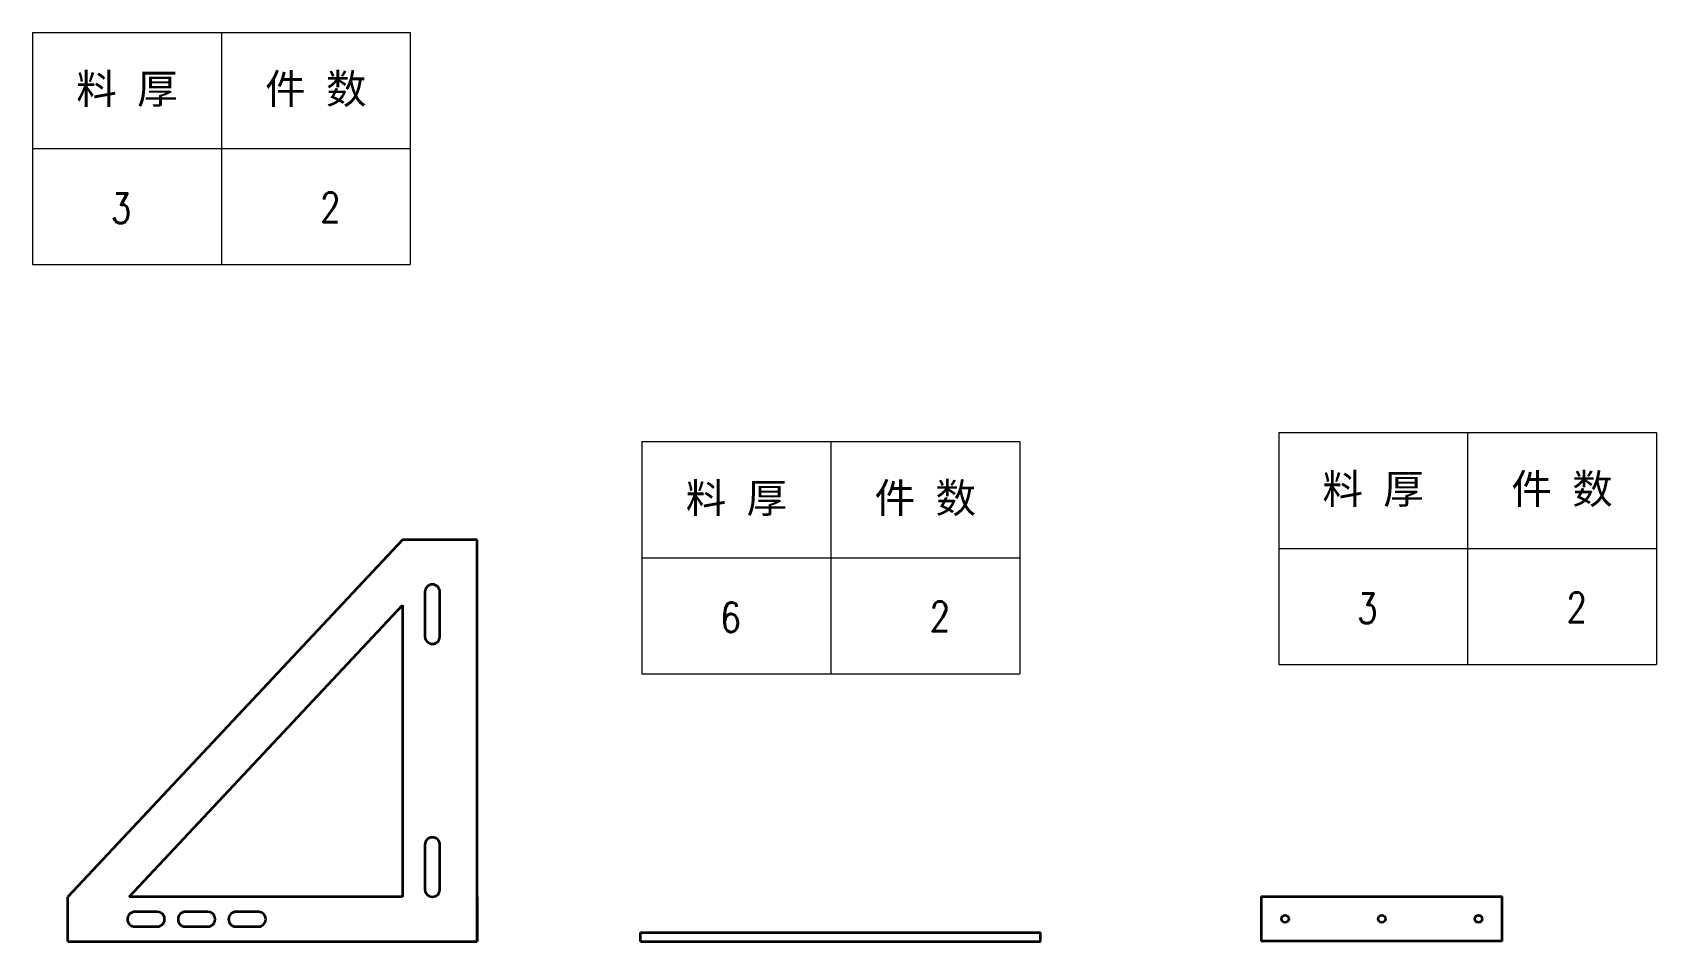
# Model space of a CAD drawing. Header units: millimetres. Extents: x 1333 to 190452, y -42879 to -5704.
# Drawn here: x 177823 to 178915, y -21552 to -20941 of the extents above; entities that cross this region are included whole.
import ezdxf
from ezdxf.enums import TextEntityAlignment as Align

# ---------------------------------------------------------------- set-up
doc = ezdxf.new("R2010")
doc.units = ezdxf.units.MM
doc.header["$LTSCALE"] = 0.5
doc.linetypes.add('DASHED', pattern=[15, 12, -3])
doc.layers.add('标注线', color=3, linetype='Continuous', lineweight=18)
doc.styles.add('DIM', font='romans.shx', dxfattribs={"width": 0.8, "bigfont": 'bigfont.shx'})
doc.styles.get("Standard").update_dxf_attribs({"font": 'simplex.shx'})

# ---------------------------------------------------------------- blocks, each defined once
blk = doc.blocks.new('*T483')
at = {"color": 0, "linetype": 'ByBlock', "lineweight": -2, "transparency": 16777216}
for p, q in [((0, 0), (127, 0)), ((0, 0), (0, -78)), ((63.5, 0), (63.5, -78)), ((127, 0), (127, -78)), ((0, -39), (127, -39)), ((0, -78), (127, -78))]:
    blk.add_line(p, q, dxfattribs=at)
at = {"color": 0, "transparency": 16777216, "char_height": 10, "width": 60.5, "attachment_point": 5}
for s, insert in [('{\\fSimSun|b0|i0|c134|p2;料 厚}', (31.75, -19.5)), ('{\\fSimSun|b0|i0|c134|p2;件 数}', (95.25, -19.5))]:
    blk.add_mtext(s, dxfattribs=dict(at, insert=insert))
blk = doc.blocks.new('拆图参数')
blk.add_blockref('*T483', (-63.5, 78))
at = {"style": 'DIM', "width": 0.8}
blk.add_attdef('6', text='', height=10, dxfattribs=at).set_placement((-37.13, 18.91), align=Align.MIDDLE_LEFT)
blk.add_attdef('1', text='', height=10, dxfattribs=at).set_placement((36.65, 19.27), align=Align.MIDDLE_CENTER)

msp = doc.modelspace()

# ---------------------------------------------------------------- linework, layer by layer
at = {"color": 7, "lineweight": 35}
for p, q in [((178072.07, -21282.127), (177847.07, -21522.127)), ((178122.07, -21282.127), (178072.07, -21282.127)), ((178122.07, -21552.127), (178122.07, -21282.127)), ((178087.07, -21317.127), (178087.07, -21347.127)), ((178097.07, -21347.127), (178097.07, -21317.127)), ((177888.192, -21522.127), (178072.07, -21325.99)), ((178072.07, -21325.99), (178072.07, -21522.127)), ((178087.07, -21487.127), (178087.07, -21517.127)), ((178097.07, -21517.127), (178097.07, -21487.127)), ((177847.07, -21552.127), (177847.07, -21522.127)), ((178072.07, -21522.127), (177888.192, -21522.127)), ((178122.07, -21522.127), (178122.07, -21552.127)), ((178649.276, -21521.882), (178649.276, -21551.882)), ((178649.276, -21521.882), (178811.276, -21521.882)), ((178811.276, -21551.882), (178811.276, -21521.882)), ((178231.851, -21552.127), (178231.851, -21546.127)), ((178231.851, -21546.127), (178500.851, -21546.127)), ((178500.851, -21552.127), (178500.851, -21546.127)), ((178811.276, -21551.882), (178649.276, -21551.882)), ((177847.07, -21552.127), (178122.07, -21552.127)), ((178231.851, -21552.127), (178500.851, -21552.127))]:
    msp.add_line(p, q, dxfattribs=at)
at = {"color": 7, "lineweight": 35, "ltscale": 0.375}
for p, q in [((177907.07, -21532.127), (177892.07, -21532.127)), ((177941.07, -21532.127), (177926.07, -21532.127)), ((177975.07, -21532.127), (177960.07, -21532.127)), ((177892.07, -21542.127), (177907.07, -21542.127)), ((177926.07, -21542.127), (177941.07, -21542.127)), ((177960.07, -21542.127), (177975.07, -21542.127))]:
    msp.add_line(p, q, dxfattribs=at)
at = {"color": 1, "linetype": 'DASHED', "lineweight": 13, "ltscale": 0.075}
msp.add_line((178119.07, -21552.127), (178122.07, -21552.127), dxfattribs=at)
at = {"color": 7, "lineweight": 35}
for centre in [(178665.276, -21536.882), (178730.276, -21536.882), (178795.276, -21536.882)]:
    msp.add_circle(centre, 2.458, dxfattribs=at)
for centre, start, end in [((178092.07, -21317.127), 0, 179.999995), ((178092.07, -21347.127), 179.999995, 0), ((178092.07, -21487.127), 0, 179.999995), ((178092.07, -21517.127), 179.999995, 0), ((177892.07, -21537.127), 90.000003, 269.999997), ((177907.07, -21537.127), 269.999997, 90.000003), ((177926.07, -21537.127), 90.000003, 269.999997), ((177941.07, -21537.127), 269.999997, 90.000003), ((177960.07, -21537.127), 90.000003, 269.999997), ((177975.07, -21537.127), 269.999997, 90.000003)]:
    msp.add_arc(centre, 5, start, end, dxfattribs=at)

# ---------------------------------------------------------------- block references
at = {"layer": '标注线', "xscale": 2, "yscale": 2, "zscale": 2}
for p, values in [((177950.209, -21097.085), {'1': '2', '6': '3'}), ((178788, -21366), {'1': '2', '6': '3'}), ((178359.932, -21372.111), {'1': '2', '6': '6'})]:
    msp.add_blockref('拆图参数', p, dxfattribs=at).add_auto_attribs(values)

doc.saveas('drawing.dxf')
